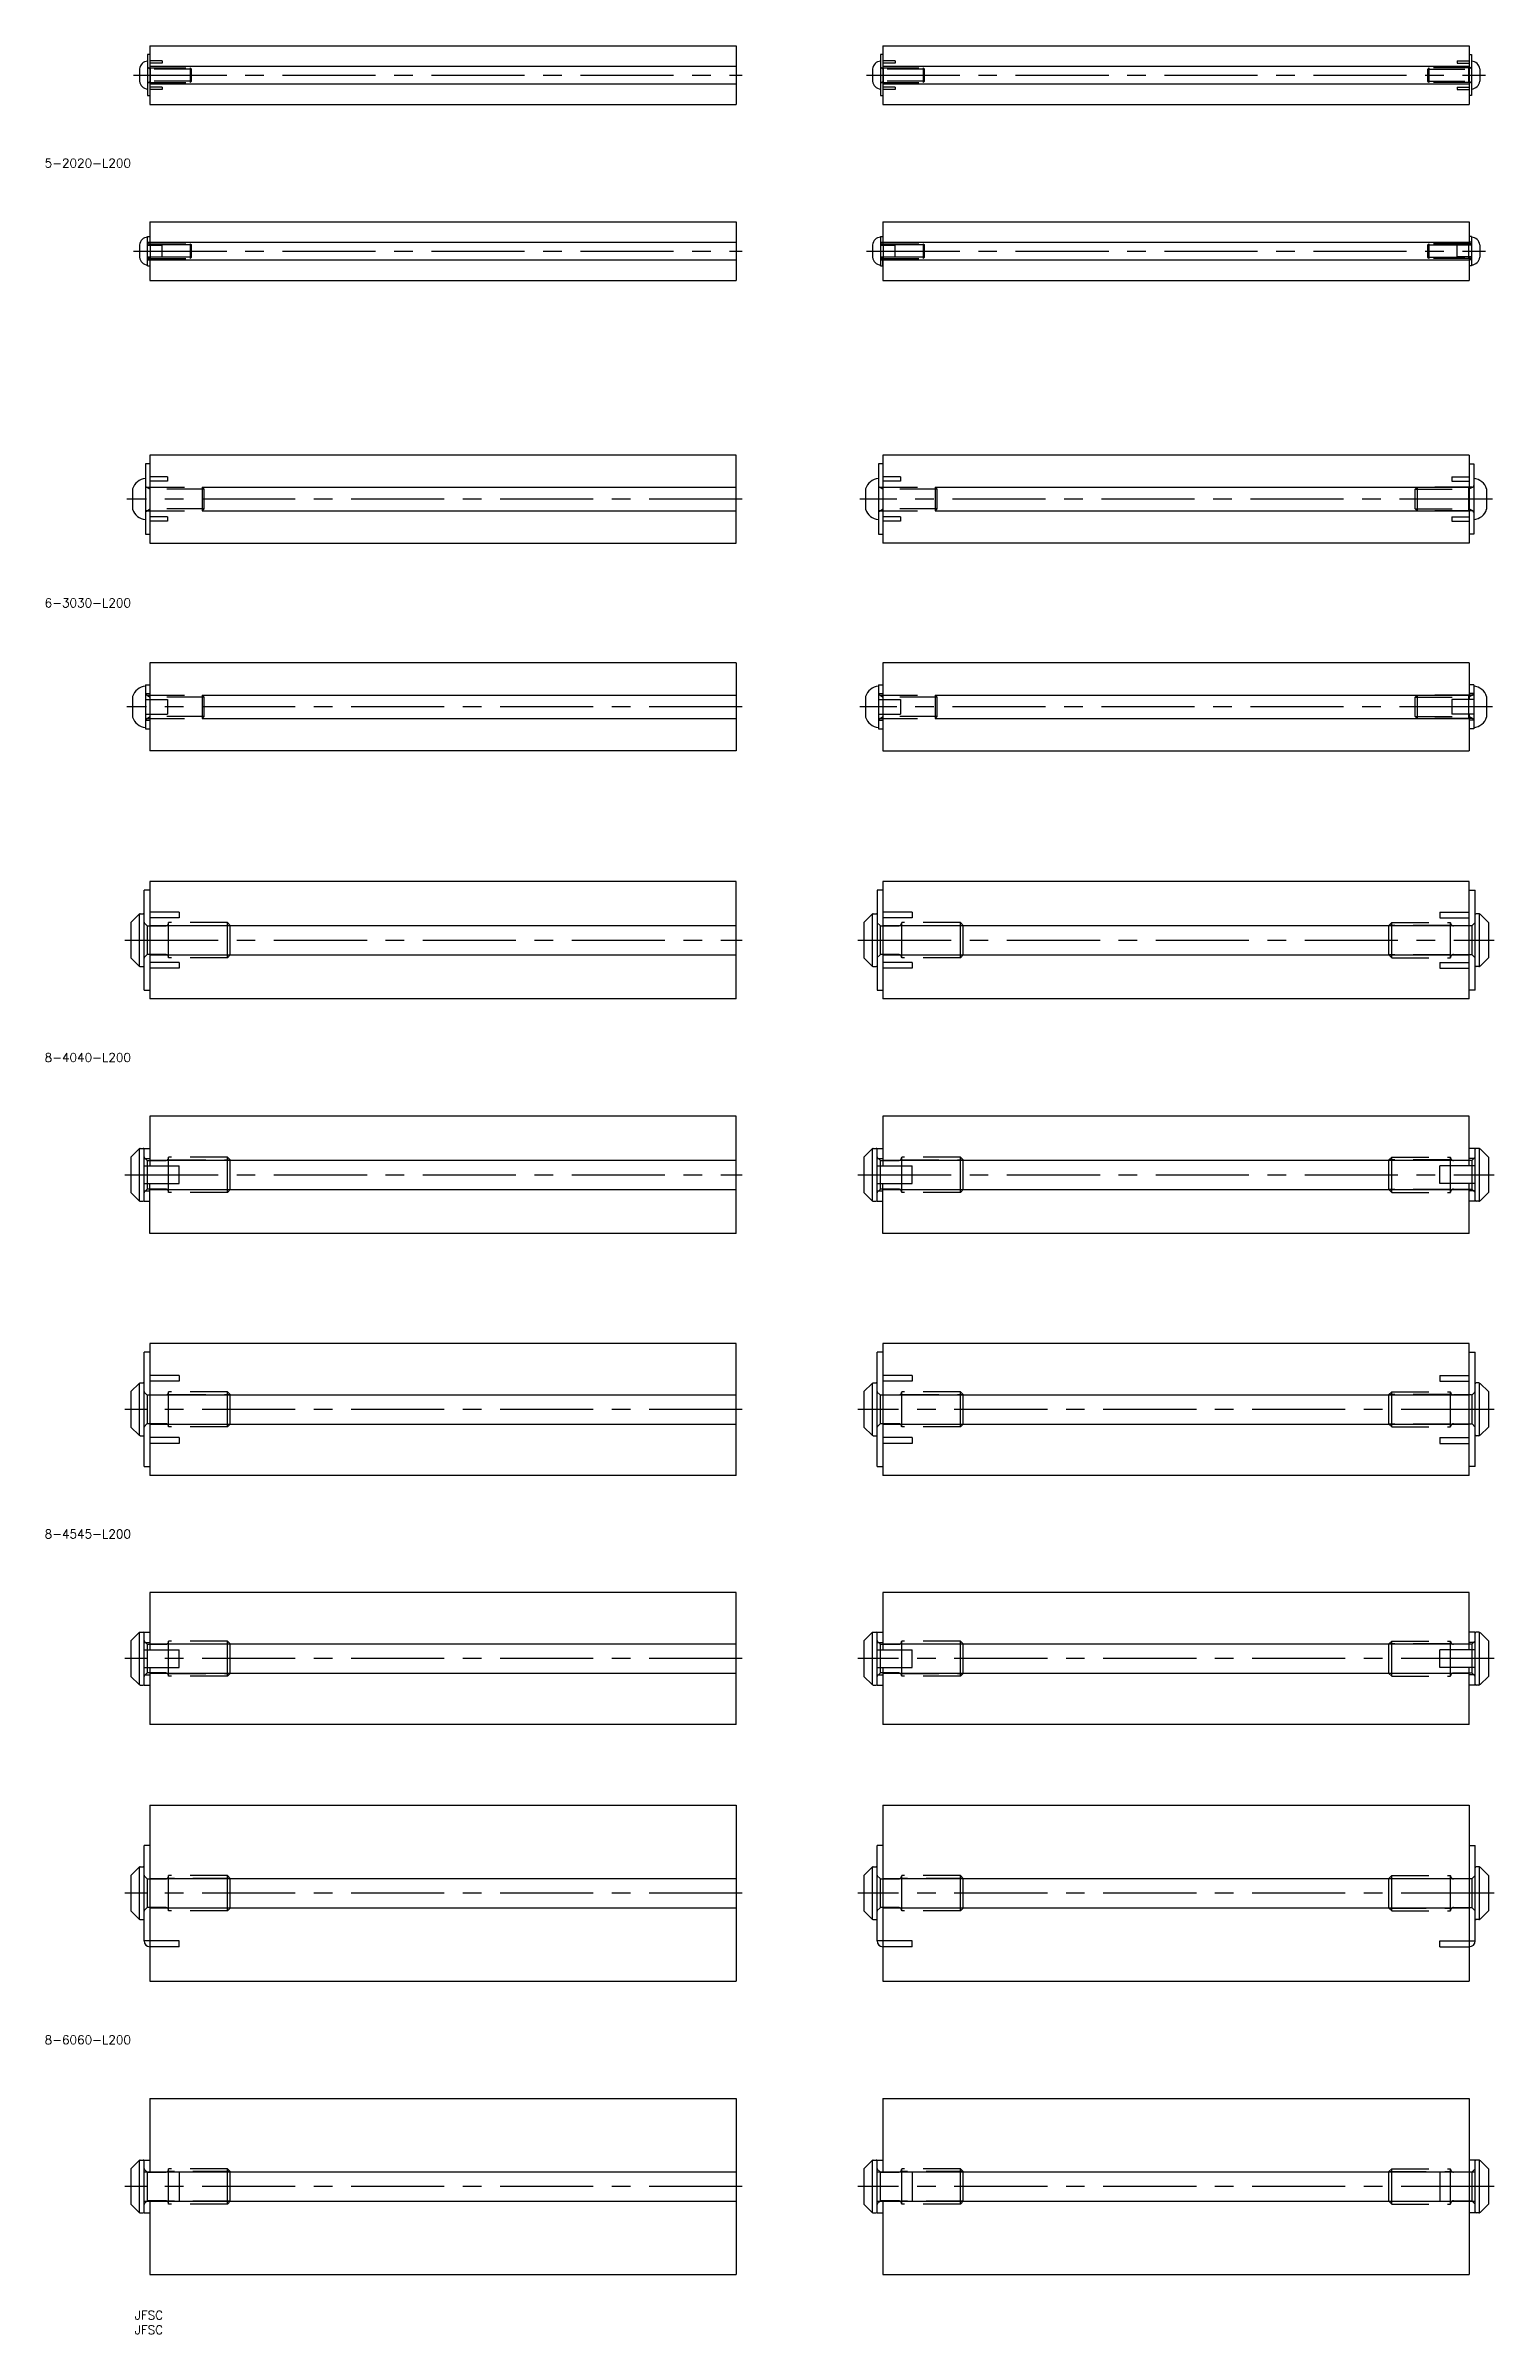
# Model space of a CAD drawing. Extents: x -36 to 458, y -20 to 760.
import ezdxf

# ---------------------------------------------------------------- set-up
doc = ezdxf.new("R2010")
doc.units = 0
doc.linetypes.add('CENTER', pattern=[50.8, 31.75, -6.35, 6.35, -6.35])
doc.linetypes.add('DASHED', pattern=[19.05, 12.7, -6.35])
doc.layers.get('0').update_dxf_attribs({"linetype": 'CONTINUOUS'})
doc.layers.add('CENTER', color=1, linetype='CONTINUOUS')
doc.styles.get("Standard").update_dxf_attribs({"font": 'txt.shx', "height": 3, "bigfont": 'bigfont.shx'})

# ---------------------------------------------------------------- blocks, each defined once
blk = doc.blocks.new('*U2')
at = {"color": 7, "linetype": 'CONTINUOUS'}
blk.add_text('8-6060-L200', height=3, dxfattribs=at).set_placement((-35.9, 78.5))
blk = doc.blocks.new('*U3')
at = {"color": 7, "linetype": 'CONTINUOUS'}
blk.add_text('JFSC', height=3, dxfattribs=at).set_placement((-5.14, -15.39))
blk = doc.blocks.new('*U4')
at = {"color": 7, "linetype": 'CONTINUOUS'}
blk.add_text('JFSC', height=3, dxfattribs=at).set_placement((-5.14, -20.39))
blk = doc.blocks.new('*U5')
at = {"color": 7, "linetype": 'CONTINUOUS'}
blk.add_text('8-4545-L200', height=3, dxfattribs=at).set_placement((-35.9, 251))
blk = doc.blocks.new('*U6')
at = {"color": 7, "linetype": 'CONTINUOUS'}
blk.add_text('8-4040-L200', height=3, dxfattribs=at).set_placement((-35.9, 413.5))
blk = doc.blocks.new('*U7')
at = {"color": 7, "linetype": 'CONTINUOUS'}
blk.add_text('6-3030-L200', height=3, dxfattribs=at).set_placement((-35.9, 568.5))
blk = doc.blocks.new('*U8')
at = {"color": 7, "linetype": 'CONTINUOUS'}
blk.add_text('5-2020-L200', height=3, dxfattribs=at).set_placement((-35.9, 718.5))

msp = doc.modelspace()

# ---------------------------------------------------------------- linework, layer by layer
at = {"color": 7, "linetype": 'CONTINUOUS'}
for p, q in [((-0.8, 757), (-0.8, 743)), ((0, 757), (-0.8, 757)), ((0, 760), (200, 760)), ((0, 760), (0, 740)), ((200, 760), (200, 740)), ((250, 757), (249.2, 757)), ((249.2, 757), (249.2, 743)), ((250, 760), (450, 760)), ((250, 760), (250, 740)), ((450, 760), (450, 740)), ((450, 757), (450.8, 757)), ((450.8, 757), (450.8, 743)), ((-3.55, 752.1), (-3.55, 747.9)), ((0, 753), (200, 753)), ((246.45, 752.1), (246.45, 747.9)), ((250, 753), (450, 753)), ((453.55, 752.1), (453.55, 747.9)), ((-0.8, 743), (0, 743)), ((0, 747), (200, 747)), ((249.2, 743), (250, 743)), ((250, 747), (450, 747)), ((450.8, 743), (450, 743)), ((0, 740), (200, 740)), ((250, 740), (450, 740)), ((-0.8, 685), (-0.8, 695)), ((-0.8, 695), (0, 695)), ((0, 700), (200, 700)), ((0, 700), (0, 692)), ((200, 700), (200, 680)), ((249.2, 695), (250, 695)), ((249.2, 695), (249.2, 685)), ((250, 700), (450, 700)), ((250, 700), (250, 692)), ((450, 700), (450, 692)), ((450.8, 695), (450, 695)), ((450.8, 695), (450.8, 685)), ((-3.55, 692.1), (-3.55, 687.9)), ((-0.8, 693), (0, 693)), ((-0.8, 692), (4.2, 692)), ((-0.8, 688), (4.2, 688)), ((-0.8, 687), (0, 687)), ((0, 693), (200, 693)), ((0, 688), (0, 680)), ((0, 687), (200, 687)), ((4.2, 688), (4.2, 692)), ((246.45, 692.1), (246.45, 687.9)), ((249.2, 693), (250, 693)), ((249.2, 692), (254.2, 692)), ((249.2, 688), (254.2, 688)), ((249.2, 687), (250, 687)), ((250, 693), (450, 693)), ((250, 688), (250, 680)), ((250, 685), (250, 688)), ((250, 687), (450, 687)), ((254.2, 688), (254.2, 692)), ((445.8, 688), (445.8, 692)), ((450.8, 692), (445.8, 692)), ((450.8, 688), (445.8, 688)), ((450.8, 693), (450, 693)), ((450, 688), (450, 680)), ((450.8, 687), (450, 687)), ((453.55, 692.1), (453.55, 687.9)), ((-0.8, 685), (0, 685)), ((0, 680), (200, 680)), ((249.2, 685), (250, 685)), ((250, 680), (450, 680)), ((450.8, 685), (450, 685)), ((-1.5, 617.43), (-1.5, 593.43)), ((0, 617.43), (-1.5, 617.43)), ((200, 620.43), (0, 620.43)), ((0, 620.43), (0, 590.43)), ((200, 590.43), (200, 620.43)), ((248.5, 617.43), (248.5, 593.43)), ((250, 617.43), (248.5, 617.43)), ((450, 620.43), (250, 620.43)), ((250, 620.43), (250, 590.43)), ((450, 620.43), (450, 590.43)), ((450, 617.43), (451.5, 617.43)), ((451.5, 617.43), (451.5, 593.43)), ((-5.9, 608.93), (-5.9, 601.93)), ((17.82, 609.43), (200, 609.43)), ((244.1, 608.93), (244.1, 601.93)), ((267.82, 609.43), (450, 609.43)), ((455.9, 608.93), (455.9, 601.93)), ((17.82, 601.43), (200, 601.43)), ((267.82, 601.43), (450, 601.43)), ((-1.5, 593.43), (0, 593.43)), ((248.5, 593.43), (250, 593.43)), ((451.5, 593.43), (450, 593.43)), ((0, 590.43), (200, 590.43)), ((450, 590.43), (250, 590.43)), ((200, 549.57), (0, 549.57)), ((0, 549.57), (0, 537.07)), ((200, 549.57), (200, 519.57)), ((450, 549.57), (250, 549.57)), ((250, 549.57), (250, 537.07)), ((450, 549.57), (450, 537.07)), ((-1.5, 542.07), (0, 542.07)), ((-1.5, 542.07), (-1.5, 527.07)), ((-1.5, 539.07), (0, 539.07)), ((17.82, 538.57), (200, 538.57)), ((248.5, 542.07), (250, 542.07)), ((248.5, 542.07), (248.5, 527.07)), ((248.5, 539.07), (250, 539.07)), ((267.82, 538.57), (450, 538.57)), ((451.5, 542.07), (450, 542.07)), ((451.5, 539.07), (450, 539.07)), ((451.5, 542.07), (451.5, 527.07)), ((-5.9, 538.07), (-5.9, 531.07)), ((-1.5, 537.07), (6, 537.07)), ((-1.5, 532.07), (6, 532.07)), ((0, 532.07), (0, 519.57)), ((6, 537.07), (6, 532.07)), ((244.1, 538.07), (244.1, 531.07)), ((248.5, 537.07), (256, 537.07)), ((248.5, 532.07), (256, 532.07)), ((250, 532.07), (250, 519.57)), ((256, 537.07), (256, 532.07)), ((451.5, 537.07), (444, 537.07)), ((444, 537.07), (444, 532.07)), ((451.5, 532.07), (444, 532.07)), ((450, 532.07), (450, 519.57)), ((455.9, 538.07), (455.9, 531.07)), ((-1.5, 530.07), (0, 530.07)), ((-1.5, 527.07), (0, 527.07)), ((17.82, 530.57), (200, 530.57)), ((248.5, 530.07), (250, 530.07)), ((248.5, 527.07), (250, 527.07)), ((267.82, 530.57), (450, 530.57)), ((451.5, 530.07), (450, 530.07)), ((451.5, 527.07), (450, 527.07)), ((200, 519.57), (0, 519.57)), ((250, 519.57), (450, 519.57)), ((0, 472), (-2, 472)), ((-2, 438), (-2, 472)), ((200, 475), (0, 475)), ((0, 475), (0, 435)), ((200, 435), (200, 475)), ((250, 472), (248, 472)), ((248, 472), (248, 438)), ((450, 475), (250, 475)), ((250, 475), (250, 435)), ((450, 435), (450, 475)), ((450, 472), (452, 472)), ((452, 438), (452, 472)), ((-6.5, 461.05), (-3.65, 463.85)), ((-6.5, 461.05), (-6.5, 448.95)), ((-3.5, 446.25), (-3.5, 463.81)), ((-3.29, 464), (-2.3, 464)), ((243.5, 461.05), (246.35, 463.85)), ((243.5, 461.05), (243.5, 448.95)), ((246.5, 446.25), (246.5, 463.81)), ((246.71, 464), (247.7, 464)), ((453.29, 464), (452.3, 464)), ((453.5, 446.25), (453.5, 463.81)), ((456.5, 461.05), (453.65, 463.85)), ((456.5, 461.05), (456.5, 448.95)), ((0, 460), (200, 460)), ((250, 460), (450, 460)), ((-6.5, 448.95), (-3.65, 446.15)), ((-3.29, 446), (-2.3, 446)), ((0, 450), (200, 450)), ((243.5, 448.95), (246.35, 446.15)), ((246.71, 446), (247.7, 446)), ((250, 450), (450, 450)), ((453.29, 446), (452.3, 446)), ((456.5, 448.95), (453.65, 446.15)), ((-2, 438), (0, 438)), ((248, 438), (250, 438)), ((452, 438), (450, 438)), ((200, 435), (0, 435)), ((450, 435), (250, 435)), ((200, 395), (0, 395)), ((0, 395), (0, 378)), ((200, 355), (200, 395)), ((450, 395), (250, 395)), ((250, 395), (250, 378)), ((450, 378), (450, 395)), ((-6.5, 381.05), (-3.65, 383.85)), ((-3.5, 366.25), (-3.5, 383.81)), ((-3.29, 384), (-2.3, 384)), ((-2, 366), (-2, 384)), ((-2, 384), (0, 384)), ((243.5, 381.05), (246.35, 383.85)), ((246.5, 366.25), (246.5, 383.81)), ((246.71, 384), (247.7, 384)), ((248, 366), (248, 384)), ((248, 384), (250, 384)), ((452, 384), (450, 384)), ((452, 366), (452, 384)), ((453.29, 384), (452.3, 384)), ((453.5, 366.25), (453.5, 383.81)), ((456.5, 381.05), (453.65, 383.85)), ((-6.5, 381.05), (-6.5, 368.95)), ((-2, 380.5), (0, 380.5)), ((-2, 378), (10, 378)), ((0, 380), (200, 380)), ((10, 372), (10, 378)), ((243.5, 381.05), (243.5, 368.95)), ((248, 380.5), (250, 380.5)), ((248, 378), (260, 378)), ((250, 380), (450, 380)), ((260, 372), (260, 378)), ((452, 378), (440, 378)), ((440, 372), (440, 378)), ((452, 380.5), (450, 380.5)), ((456.5, 381.05), (456.5, 368.95)), ((-6.5, 368.95), (-3.65, 366.15)), ((-2, 372), (10, 372)), ((-2, 369.5), (0, 369.5)), ((0, 355), (0, 372)), ((0, 370), (200, 370)), ((243.5, 368.95), (246.35, 366.15)), ((248, 372), (260, 372)), ((248, 369.5), (250, 369.5)), ((250, 355), (250, 372)), ((250, 370), (450, 370)), ((452, 372), (440, 372)), ((450, 355), (450, 372)), ((452, 369.5), (450, 369.5)), ((456.5, 368.95), (453.65, 366.15)), ((-3.29, 366), (-2.3, 366)), ((-2, 366), (0, 366)), ((246.71, 366), (247.7, 366)), ((248, 366), (250, 366)), ((452, 366), (450, 366)), ((453.29, 366), (452.3, 366)), ((200, 355), (0, 355)), ((450, 355), (250, 355)), ((-2, 275.5), (-2, 314.5)), ((0, 314.5), (-2, 314.5)), ((200, 317.5), (0, 317.5)), ((0, 317.5), (0, 272.5)), ((200, 272.5), (200, 317.5)), ((250, 314.5), (248, 314.5)), ((248, 275.5), (248, 314.5)), ((450, 317.5), (250, 317.5)), ((250, 317.5), (250, 272.5)), ((450, 272.5), (450, 317.5)), ((450, 314.5), (452, 314.5)), ((452, 275.5), (452, 314.5)), ((-6.5, 301.05), (-3.65, 303.86)), ((-6.5, 301.05), (-6.5, 288.95)), ((-3.5, 286.25), (-3.5, 303.81)), ((-3.29, 304), (-2.3, 304)), ((0, 300), (200, 300)), ((243.5, 301.05), (246.35, 303.86)), ((243.5, 301.05), (243.5, 288.95)), ((246.5, 286.25), (246.5, 303.81)), ((246.71, 304), (247.7, 304)), ((250, 300), (450, 300)), ((453.29, 304), (452.3, 304)), ((453.5, 286.25), (453.5, 303.81)), ((456.5, 301.05), (453.65, 303.86)), ((456.5, 301.05), (456.5, 288.95)), ((-6.5, 288.95), (-3.65, 286.15)), ((0, 290), (200, 290)), ((243.5, 288.95), (246.35, 286.15)), ((250, 290), (450, 290)), ((456.5, 288.95), (453.65, 286.15)), ((-3.29, 286), (-2.3, 286)), ((246.71, 286), (247.7, 286)), ((453.29, 286), (452.3, 286)), ((-2, 275.5), (0, 275.5)), ((248, 275.5), (250, 275.5)), ((452, 275.5), (450, 275.5)), ((200, 272.5), (0, 272.5)), ((450, 272.5), (250, 272.5)), ((200, 232.5), (0, 232.5)), ((0, 232.5), (0, 213)), ((200, 187.5), (200, 232.5)), ((450, 232.5), (250, 232.5)), ((250, 232.5), (250, 213)), ((450, 213), (450, 232.5)), ((-6.5, 216.05), (-3.65, 218.86)), ((-3.5, 201.25), (-3.5, 218.81)), ((-3.29, 219), (-2.3, 219)), ((-2, 219), (0, 219)), ((-2, 201), (-2, 219)), ((243.5, 216.05), (246.35, 218.86)), ((246.5, 201.25), (246.5, 218.81)), ((246.71, 219), (247.7, 219)), ((248, 219), (250, 219)), ((248, 201), (248, 219)), ((452, 219), (450, 219)), ((452, 201), (452, 219)), ((453.29, 219), (452.3, 219)), ((453.5, 201.25), (453.5, 218.81)), ((456.5, 216.05), (453.65, 218.86)), ((-6.5, 216.05), (-6.5, 203.95)), ((-2, 215.5), (0, 215.5)), ((-2, 213), (10, 213)), ((0, 215), (200, 215)), ((10, 207), (10, 213)), ((243.5, 216.05), (243.5, 203.95)), ((248, 215.5), (250, 215.5)), ((248, 213), (260, 213)), ((250, 215), (450, 215)), ((260, 207), (260, 213)), ((452, 213), (440, 213)), ((440, 207), (440, 213)), ((452, 215.5), (450, 215.5)), ((456.5, 216.05), (456.5, 203.95)), ((-6.5, 203.95), (-3.65, 201.15)), ((-2, 207), (10, 207)), ((-2, 204.5), (0, 204.5)), ((0, 207), (0, 187.5)), ((0, 205), (200, 205)), ((243.5, 203.95), (246.35, 201.15)), ((248, 207), (260, 207)), ((248, 204.5), (250, 204.5)), ((250, 207), (250, 187.5)), ((250, 205), (450, 205)), ((452, 207), (440, 207)), ((450, 187.5), (450, 207)), ((452, 204.5), (450, 204.5)), ((456.5, 203.95), (453.65, 201.15)), ((-3.29, 201), (-2.3, 201)), ((-2, 201), (0, 201)), ((246.71, 201), (247.7, 201)), ((248, 201), (250, 201)), ((452, 201), (450, 201)), ((453.29, 201), (452.3, 201)), ((200, 187.5), (0, 187.5)), ((450, 187.5), (250, 187.5)), ((0, 160), (200, 160)), ((0, 160), (0, 100)), ((200, 160), (200, 100)), ((250, 160), (450, 160)), ((250, 160), (250, 100)), ((450, 160), (450, 100)), ((-2, 113.75), (-2, 146.25)), ((0, 146.25), (-2, 146.25)), ((248, 113.75), (248, 146.25)), ((250, 146.25), (248, 146.25)), ((450, 146.25), (452, 146.25)), ((452, 113.75), (452, 146.25)), ((-6.5, 136.05), (-3.65, 138.86)), ((-6.5, 136.05), (-6.5, 123.95)), ((-3.5, 121.25), (-3.5, 138.81)), ((-3.29, 139), (-2.3, 139)), ((0, 135), (200, 135)), ((243.5, 136.05), (246.35, 138.86)), ((243.5, 136.05), (243.5, 123.95)), ((246.5, 121.25), (246.5, 138.81)), ((246.71, 139), (247.7, 139)), ((250, 135), (450, 135)), ((453.29, 139), (452.3, 139)), ((453.5, 121.25), (453.5, 138.81)), ((456.5, 136.05), (453.65, 138.86)), ((456.5, 136.05), (456.5, 123.95)), ((0, 125), (200, 125)), ((250, 125), (450, 125)), ((-6.5, 123.95), (-3.65, 121.15)), ((-3.29, 121), (-2.3, 121)), ((243.5, 123.95), (246.35, 121.15)), ((246.71, 121), (247.7, 121)), ((453.29, 121), (452.3, 121)), ((456.5, 123.95), (453.65, 121.15)), ((0, 113.75), (-2, 113.75)), ((250, 113.75), (248, 113.75)), ((450, 113.75), (452, 113.75)), ((0, 100), (200, 100)), ((250, 100), (450, 100)), ((0, 60), (200, 60)), ((0, 60), (0, 34.9)), ((200, 60), (200, 0)), ((250, 60), (450, 60)), ((250, 60), (250, 34.9)), ((450, 60), (450, 0)), ((-6.5, 36.05), (-3.65, 38.86)), ((-6.5, 36.05), (-6.5, 23.95)), ((-3.5, 21.25), (-3.5, 38.81)), ((-3.29, 39), (-2.3, 39)), ((-2, 39), (0, 39)), ((-2, 21), (-2, 39)), ((-2, 35), (200, 35)), ((10, 35), (10, 25)), ((243.5, 36.05), (246.35, 38.86)), ((243.5, 36.05), (243.5, 23.95)), ((246.5, 21.25), (246.5, 38.81)), ((246.71, 39), (247.7, 39)), ((248, 39), (250, 39)), ((248, 21), (248, 39)), ((248, 35), (452, 35)), ((260, 35), (260, 25)), ((440, 35), (440, 25)), ((452, 39), (450, 39)), ((452, 21), (452, 39)), ((453.29, 39), (452.3, 39)), ((453.5, 21.25), (453.5, 38.81)), ((456.5, 36.05), (453.65, 38.86)), ((456.5, 36.05), (456.5, 23.95)), ((-6.5, 23.95), (-3.65, 21.15)), ((-2, 25), (200, 25)), ((0, 25.1), (0, 0)), ((243.5, 23.95), (246.35, 21.15)), ((248, 25), (452, 25)), ((250, 25.1), (250, 0)), ((456.5, 23.95), (453.65, 21.15)), ((-3.29, 21), (-2.3, 21)), ((-2, 21), (0, 21)), ((246.71, 21), (247.7, 21)), ((248, 21), (250, 21)), ((452, 21), (450, 21)), ((453.29, 21), (452.3, 21)), ((0, 0), (200, 0)), ((250, 0), (450, 0))]:
    msp.add_line(p, q, dxfattribs=at)
at = {"color": 3, "linetype": 'DASHED'}
for p, q in [((-0.63, 752.55), (0.21, 752.07)), ((-0.45, 752.5), (13.77, 752.5)), ((4.2, 754.9), (0, 754.9)), ((4.2, 754.1), (0, 754.1)), ((0.21, 747.5), (0.21, 752.5)), ((14.2, 752.07), (0.21, 752.07)), ((4.2, 754.9), (4.2, 754.1)), ((13.77, 752.5), (13.77, 747.5)), ((13.77, 752.5), (14.2, 752.07)), ((14.2, 747.93), (14.2, 752.07)), ((249.37, 752.55), (250.21, 752.07)), ((249.55, 752.5), (263.77, 752.5)), ((254.2, 754.9), (250, 754.9)), ((254.2, 754.1), (250, 754.1)), ((250.21, 747.5), (250.21, 752.5)), ((264.2, 752.07), (250.21, 752.07)), ((254.2, 754.9), (254.2, 754.1)), ((263.77, 752.5), (263.77, 747.5)), ((263.77, 752.5), (264.2, 752.07)), ((264.2, 747.93), (264.2, 752.07)), ((436.23, 752.5), (435.8, 752.07)), ((435.8, 747.93), (435.8, 752.07)), ((435.8, 752.07), (449.79, 752.07)), ((450.45, 752.5), (436.23, 752.5)), ((436.23, 752.5), (436.23, 747.5)), ((445.8, 754.9), (450, 754.9)), ((445.8, 754.9), (445.8, 754.1)), ((445.8, 754.1), (450, 754.1)), ((450.62, 752.55), (449.79, 752.07)), ((449.79, 747.5), (449.79, 752.5)), ((-0.63, 747.45), (0.21, 747.93)), ((-0.45, 747.5), (13.77, 747.5)), ((4.2, 745.9), (0, 745.9)), ((4.2, 745.1), (0, 745.1)), ((14.2, 747.93), (0.21, 747.93)), ((4.2, 745.9), (4.2, 745.1)), ((13.77, 747.5), (14.2, 747.93)), ((249.37, 747.45), (250.21, 747.93)), ((249.55, 747.5), (263.77, 747.5)), ((254.2, 745.9), (250, 745.9)), ((254.2, 745.1), (250, 745.1)), ((264.2, 747.93), (250.21, 747.93)), ((254.2, 745.9), (254.2, 745.1)), ((263.77, 747.5), (264.2, 747.93)), ((436.23, 747.5), (435.8, 747.93)), ((435.8, 747.93), (449.79, 747.93)), ((450.45, 747.5), (436.23, 747.5)), ((445.8, 745.9), (450, 745.9)), ((445.8, 745.9), (445.8, 745.1)), ((445.8, 745.1), (450, 745.1)), ((450.62, 747.45), (449.79, 747.93)), ((-0.63, 687.45), (0.21, 687.93)), ((-0.63, 692.55), (0.21, 692.07)), ((-0.45, 692.5), (13.77, 692.5)), ((-0.45, 687.5), (13.77, 687.5)), ((0.21, 687.5), (0.21, 692.5)), ((14.2, 692.07), (0.21, 692.07)), ((14.2, 687.93), (0.21, 687.93)), ((13.77, 692.5), (13.77, 687.5)), ((13.77, 692.5), (14.2, 692.07)), ((13.77, 687.5), (14.2, 687.93)), ((14.2, 687.93), (14.2, 692.07)), ((249.37, 687.45), (250.21, 687.93)), ((249.37, 692.55), (250.21, 692.07)), ((249.55, 692.5), (263.77, 692.5)), ((249.55, 687.5), (263.77, 687.5)), ((250.21, 687.5), (250.21, 692.5)), ((264.2, 692.07), (250.21, 692.07)), ((264.2, 687.93), (250.21, 687.93)), ((263.77, 692.5), (263.77, 687.5)), ((263.77, 692.5), (264.2, 692.07)), ((263.77, 687.5), (264.2, 687.93)), ((264.2, 687.93), (264.2, 692.07)), ((436.23, 692.5), (435.8, 692.07)), ((435.8, 687.93), (435.8, 692.07)), ((435.8, 692.07), (449.79, 692.07)), ((436.23, 687.5), (435.8, 687.93)), ((435.8, 687.93), (449.79, 687.93)), ((450.45, 692.5), (436.23, 692.5)), ((436.23, 692.5), (436.23, 687.5)), ((450.45, 687.5), (436.23, 687.5)), ((450.62, 692.55), (449.79, 692.07)), ((449.79, 687.5), (449.79, 692.5)), ((450.62, 687.45), (449.79, 687.93)), ((-1.2, 609.51), (0.11, 608.75)), ((-0.9, 609.43), (17.82, 609.43)), ((6, 613.03), (0, 613.03)), ((6, 611.53), (0, 611.53)), ((0.11, 601.43), (0.11, 609.43)), ((18.5, 608.75), (0.11, 608.75)), ((6, 613.03), (6, 611.53)), ((17.82, 609.43), (18.5, 608.75)), ((17.82, 609.43), (17.82, 601.43)), ((18.5, 602.1), (18.5, 608.75)), ((248.8, 609.51), (250.11, 608.75)), ((249.1, 609.43), (267.82, 609.43)), ((256, 613.03), (250, 613.03)), ((256, 611.53), (250, 611.53)), ((250.11, 601.43), (250.11, 609.43)), ((268.5, 608.75), (250.11, 608.75)), ((256, 613.03), (256, 611.53)), ((267.82, 609.43), (268.5, 608.75)), ((267.82, 609.43), (267.82, 601.43)), ((268.5, 602.1), (268.5, 608.75)), ((432.18, 609.43), (431.5, 608.75)), ((431.5, 602.1), (431.5, 608.75)), ((431.5, 608.75), (449.89, 608.75)), ((450.9, 609.43), (432.18, 609.43)), ((432.18, 609.43), (432.18, 601.43)), ((444, 613.03), (450, 613.03)), ((444, 613.03), (444, 611.53)), ((444, 611.53), (450, 611.53)), ((451.2, 609.51), (449.89, 608.75)), ((449.89, 601.43), (449.89, 609.43)), ((-1.2, 601.35), (0.11, 602.1)), ((-0.9, 601.43), (17.82, 601.43)), ((18.5, 602.1), (0.11, 602.1)), ((17.82, 601.43), (18.5, 602.1)), ((248.8, 601.35), (250.11, 602.1)), ((249.1, 601.43), (267.82, 601.43)), ((268.5, 602.1), (250.11, 602.1)), ((267.82, 601.43), (268.5, 602.1)), ((432.18, 601.43), (431.5, 602.1)), ((431.5, 602.1), (449.89, 602.1)), ((450.9, 601.43), (432.18, 601.43)), ((451.2, 601.35), (449.89, 602.1)), ((6, 599.33), (0, 599.33)), ((6, 597.83), (0, 597.83)), ((6, 599.33), (6, 597.83)), ((256, 599.33), (250, 599.33)), ((256, 597.83), (250, 597.83)), ((256, 599.33), (256, 597.83)), ((444, 599.33), (444, 597.83)), ((444, 599.33), (450, 599.33)), ((444, 597.83), (450, 597.83)), ((-1.2, 538.65), (0.11, 537.9)), ((-0.9, 538.57), (17.82, 538.57)), ((0.11, 530.57), (0.11, 538.57)), ((17.82, 538.57), (18.5, 537.9)), ((17.82, 538.57), (17.82, 530.57)), ((248.8, 538.65), (250.11, 537.9)), ((249.1, 538.57), (267.82, 538.57)), ((250.11, 530.57), (250.11, 538.57)), ((267.82, 538.57), (267.82, 530.57)), ((267.82, 538.57), (268.5, 537.9)), ((432.18, 538.57), (431.5, 537.9)), ((450.9, 538.57), (432.18, 538.57)), ((432.18, 538.57), (432.18, 530.57)), ((451.2, 538.65), (449.89, 537.9)), ((449.89, 530.57), (449.89, 538.57)), ((-1.2, 530.49), (0.11, 531.25)), ((18.5, 537.9), (0.11, 537.9)), ((18.5, 531.25), (0.11, 531.25)), ((17.82, 530.57), (18.5, 531.25)), ((18.5, 531.25), (18.5, 537.9)), ((248.8, 530.49), (250.11, 531.25)), ((268.5, 537.9), (250.11, 537.9)), ((268.5, 531.25), (250.11, 531.25)), ((267.82, 530.57), (268.5, 531.25)), ((268.5, 531.25), (268.5, 537.9)), ((431.5, 531.25), (431.5, 537.9)), ((431.5, 537.9), (449.89, 537.9)), ((432.18, 530.57), (431.5, 531.25)), ((431.5, 531.25), (449.89, 531.25)), ((451.2, 530.49), (449.89, 531.25)), ((-0.9, 530.57), (17.82, 530.57)), ((249.1, 530.57), (267.82, 530.57)), ((450.9, 530.57), (432.18, 530.57)), ((-1.91, 460.91), (-0.99, 459.99)), ((10, 464.6), (0, 464.6)), ((10, 462.6), (0, 462.6)), ((26.45, 461), (6.4, 461)), ((6.4, 449), (6.4, 461)), ((10, 464.6), (10, 462.6)), ((26.45, 449), (26.45, 461)), ((27.4, 460.05), (26.45, 461)), ((248.09, 460.91), (249.01, 459.99)), ((260, 464.6), (250, 464.6)), ((260, 462.6), (250, 462.6)), ((276.45, 461), (256.4, 461)), ((256.4, 449), (256.4, 461)), ((260, 464.6), (260, 462.6)), ((276.45, 449), (276.45, 461)), ((277.4, 460.05), (276.45, 461)), ((422.6, 460.05), (423.55, 461)), ((423.55, 461), (443.6, 461)), ((423.55, 449), (423.55, 461)), ((440, 464.6), (450, 464.6)), ((440, 464.6), (440, 462.6)), ((440, 462.6), (450, 462.6)), ((443.6, 449), (443.6, 461)), ((451.91, 460.91), (450.99, 459.99)), ((-0.9, 459.9), (-0.9, 450.1)), ((-0.78, 459.9), (5.4, 459.9)), ((6.4, 460.05), (27.4, 460.05)), ((27.4, 449.95), (27.4, 460.05)), ((249.1, 459.9), (249.1, 450.1)), ((249.22, 459.9), (255.4, 459.9)), ((256.4, 460.05), (277.4, 460.05)), ((277.4, 449.95), (277.4, 460.05)), ((443.6, 460.05), (422.6, 460.05)), ((422.6, 449.95), (422.6, 460.05)), ((450.78, 459.9), (444.6, 459.9)), ((450.9, 459.9), (450.9, 450.1)), ((-1.91, 449.09), (-0.99, 450.01)), ((5.4, 450.1), (-0.78, 450.1)), ((10, 447.4), (0, 447.4)), ((10, 445.4), (0, 445.4)), ((6.4, 449.95), (27.4, 449.95)), ((26.45, 449), (6.4, 449)), ((10, 447.4), (10, 445.4)), ((26.45, 449), (27.4, 449.95)), ((248.09, 449.09), (249.01, 450.01)), ((255.4, 450.1), (249.22, 450.1)), ((260, 447.4), (250, 447.4)), ((260, 445.4), (250, 445.4)), ((256.4, 449.95), (277.4, 449.95)), ((276.45, 449), (256.4, 449)), ((260, 447.4), (260, 445.4)), ((276.45, 449), (277.4, 449.95)), ((443.6, 449.95), (422.6, 449.95)), ((423.55, 449), (422.6, 449.95)), ((423.55, 449), (443.6, 449)), ((440, 447.4), (450, 447.4)), ((440, 447.4), (440, 445.4)), ((440, 445.4), (450, 445.4)), ((444.6, 450.1), (450.78, 450.1)), ((451.91, 449.09), (450.99, 450.01)), ((-1.91, 380.91), (-0.99, 379.99)), ((-0.9, 379.9), (-0.9, 370.1)), ((-0.78, 379.9), (5.4, 379.9)), ((6.4, 369), (6.4, 381)), ((26.45, 381), (6.4, 381)), ((6.4, 380.05), (27.4, 380.05)), ((26.45, 369), (26.45, 381)), ((27.4, 380.05), (26.45, 381)), ((27.4, 369.95), (27.4, 380.05)), ((248.09, 380.91), (249.01, 379.99)), ((249.1, 379.9), (249.1, 370.1)), ((249.22, 379.9), (255.4, 379.9)), ((256.4, 369), (256.4, 381)), ((276.45, 381), (256.4, 381)), ((256.4, 380.05), (277.4, 380.05)), ((276.45, 369), (276.45, 381)), ((277.4, 380.05), (276.45, 381)), ((277.4, 369.95), (277.4, 380.05)), ((422.6, 380.05), (423.55, 381)), ((443.6, 380.05), (422.6, 380.05)), ((422.6, 369.95), (422.6, 380.05)), ((423.55, 369), (423.55, 381)), ((423.55, 381), (443.6, 381)), ((443.6, 369), (443.6, 381)), ((450.78, 379.9), (444.6, 379.9)), ((450.9, 379.9), (450.9, 370.1)), ((451.91, 380.91), (450.99, 379.99)), ((-1.91, 369.09), (-0.99, 370.01)), ((5.4, 370.1), (-0.78, 370.1)), ((6.4, 369.95), (27.4, 369.95)), ((26.45, 369), (6.4, 369)), ((26.45, 369), (27.4, 369.95)), ((248.09, 369.09), (249.01, 370.01)), ((255.4, 370.1), (249.22, 370.1)), ((256.4, 369.95), (277.4, 369.95)), ((276.45, 369), (256.4, 369)), ((276.45, 369), (277.4, 369.95)), ((423.55, 369), (422.6, 369.95)), ((443.6, 369.95), (422.6, 369.95)), ((423.55, 369), (443.6, 369)), ((444.6, 370.1), (450.78, 370.1)), ((451.91, 369.09), (450.99, 370.01)), ((10, 306.6), (0, 306.6)), ((10, 304.6), (0, 304.6)), ((10, 306.6), (10, 304.6)), ((260, 306.6), (250, 306.6)), ((260, 304.6), (250, 304.6)), ((260, 306.6), (260, 304.6)), ((440, 306.6), (450, 306.6)), ((440, 306.6), (440, 304.6)), ((440, 304.6), (450, 304.6)), ((-1.91, 300.91), (-0.99, 299.99)), ((-0.9, 299.9), (-0.9, 290.1)), ((-0.78, 299.9), (5.4, 299.9)), ((26.45, 301), (6.4, 301)), ((6.4, 289), (6.4, 301)), ((6.4, 300.05), (27.4, 300.05)), ((26.45, 289), (26.45, 301)), ((27.4, 300.05), (26.45, 301)), ((27.4, 289.95), (27.4, 300.05)), ((248.09, 300.91), (249.01, 299.99)), ((249.1, 299.9), (249.1, 290.1)), ((249.22, 299.9), (255.4, 299.9)), ((276.45, 301), (256.4, 301)), ((256.4, 289), (256.4, 301)), ((256.4, 300.05), (277.4, 300.05)), ((276.45, 289), (276.45, 301)), ((277.4, 300.05), (276.45, 301)), ((277.4, 289.95), (277.4, 300.05)), ((422.6, 300.05), (423.55, 301)), ((443.6, 300.05), (422.6, 300.05)), ((422.6, 289.95), (422.6, 300.05)), ((423.55, 301), (443.6, 301)), ((423.55, 289), (423.55, 301)), ((443.6, 289), (443.6, 301)), ((450.78, 299.9), (444.6, 299.9)), ((450.9, 299.9), (450.9, 290.1)), ((451.91, 300.91), (450.99, 299.99)), ((-1.91, 289.09), (-0.99, 290.01)), ((5.4, 290.1), (-0.78, 290.1)), ((6.4, 289.95), (27.4, 289.95)), ((26.45, 289), (6.4, 289)), ((26.45, 289), (27.4, 289.95)), ((248.09, 289.09), (249.01, 290.01)), ((255.4, 290.1), (249.22, 290.1)), ((256.4, 289.95), (277.4, 289.95)), ((276.45, 289), (256.4, 289)), ((276.45, 289), (277.4, 289.95)), ((443.6, 289.95), (422.6, 289.95)), ((423.55, 289), (422.6, 289.95)), ((423.55, 289), (443.6, 289)), ((444.6, 290.1), (450.78, 290.1)), ((451.91, 289.09), (450.99, 290.01)), ((10, 285.4), (0, 285.4)), ((10, 283.4), (0, 283.4)), ((10, 285.4), (10, 283.4)), ((260, 285.4), (250, 285.4)), ((260, 283.4), (250, 283.4)), ((260, 285.4), (260, 283.4)), ((440, 285.4), (450, 285.4)), ((440, 285.4), (440, 283.4)), ((440, 283.4), (450, 283.4)), ((-1.91, 215.91), (-0.99, 214.99)), ((-0.9, 214.9), (-0.9, 205.1)), ((-0.78, 214.9), (5.4, 214.9)), ((26.45, 216), (6.4, 216)), ((6.4, 204), (6.4, 216)), ((6.4, 215.05), (27.4, 215.05)), ((26.45, 204), (26.45, 216)), ((27.4, 215.05), (26.45, 216)), ((27.4, 204.95), (27.4, 215.05)), ((248.09, 215.91), (249.01, 214.99)), ((249.1, 214.9), (249.1, 205.1)), ((249.22, 214.9), (255.4, 214.9)), ((276.45, 216), (256.4, 216)), ((256.4, 204), (256.4, 216)), ((256.4, 215.05), (277.4, 215.05)), ((276.45, 204), (276.45, 216)), ((277.4, 215.05), (276.45, 216)), ((277.4, 204.95), (277.4, 215.05)), ((422.6, 215.05), (423.55, 216)), ((443.6, 215.05), (422.6, 215.05)), ((422.6, 204.95), (422.6, 215.05)), ((423.55, 216), (443.6, 216)), ((423.55, 204), (423.55, 216)), ((443.6, 204), (443.6, 216)), ((450.78, 214.9), (444.6, 214.9)), ((450.9, 214.9), (450.9, 205.1)), ((451.91, 215.91), (450.99, 214.99)), ((-1.91, 204.09), (-0.99, 205.01)), ((5.4, 205.1), (-0.78, 205.1)), ((6.4, 204.95), (27.4, 204.95)), ((26.45, 204), (6.4, 204)), ((26.45, 204), (27.4, 204.95)), ((248.09, 204.09), (249.01, 205.01)), ((255.4, 205.1), (249.22, 205.1)), ((256.4, 204.95), (277.4, 204.95)), ((276.45, 204), (256.4, 204)), ((276.45, 204), (277.4, 204.95)), ((443.6, 204.95), (422.6, 204.95)), ((423.55, 204), (422.6, 204.95)), ((423.55, 204), (443.6, 204)), ((444.6, 205.1), (450.78, 205.1)), ((451.91, 204.09), (450.99, 205.01)), ((-1.91, 135.91), (-0.99, 134.99)), ((-0.9, 134.9), (-0.9, 125.1)), ((-0.78, 134.9), (5.4, 134.9)), ((6.4, 124), (6.4, 136)), ((26.45, 136), (6.4, 136)), ((27.4, 135.05), (6.4, 135.05)), ((26.45, 124), (26.45, 136)), ((27.4, 135.05), (26.45, 136)), ((27.4, 124.95), (27.4, 135.05)), ((248.09, 135.91), (249.01, 134.99)), ((249.1, 134.9), (249.1, 125.1)), ((249.22, 134.9), (255.4, 134.9)), ((256.4, 124), (256.4, 136)), ((276.45, 136), (256.4, 136)), ((277.4, 135.05), (256.4, 135.05)), ((276.45, 124), (276.45, 136)), ((277.4, 135.05), (276.45, 136)), ((277.4, 124.95), (277.4, 135.05)), ((422.6, 135.05), (423.55, 136)), ((422.6, 124.95), (422.6, 135.05)), ((422.6, 135.05), (443.6, 135.05)), ((423.55, 124), (423.55, 136)), ((423.55, 136), (443.6, 136)), ((443.6, 124), (443.6, 136)), ((450.78, 134.9), (444.6, 134.9)), ((450.9, 134.9), (450.9, 125.1)), ((451.91, 135.91), (450.99, 134.99)), ((-1.91, 124.09), (-0.99, 125.01)), ((5.4, 125.1), (-0.78, 125.1)), ((27.4, 124.95), (6.4, 124.95)), ((26.45, 124), (27.4, 124.95)), ((248.09, 124.09), (249.01, 125.01)), ((255.4, 125.1), (249.22, 125.1)), ((277.4, 124.95), (256.4, 124.95)), ((276.45, 124), (277.4, 124.95)), ((422.6, 124.95), (443.6, 124.95)), ((423.55, 124), (422.6, 124.95)), ((444.6, 125.1), (450.78, 125.1)), ((451.91, 124.09), (450.99, 125.01)), ((26.45, 124), (6.4, 124)), ((276.45, 124), (256.4, 124)), ((423.55, 124), (443.6, 124)), ((10, 113.75), (0, 113.75)), ((10, 111.75), (0, 111.75)), ((10, 111.75), (10, 113.75)), ((260, 113.75), (250, 113.75)), ((260, 111.75), (250, 111.75)), ((260, 111.75), (260, 113.75)), ((440, 113.75), (450, 113.75)), ((440, 111.75), (440, 113.75)), ((440, 111.75), (450, 111.75)), ((-1.91, 35.91), (-0.99, 34.99)), ((-0.9, 34.9), (-0.9, 25.1)), ((-0.78, 34.9), (5.4, 34.9)), ((6.4, 24), (6.4, 36)), ((26.45, 36), (6.4, 36)), ((27.4, 35.05), (6.4, 35.05)), ((26.45, 24), (26.45, 36)), ((27.4, 35.05), (26.45, 36)), ((27.4, 24.95), (27.4, 35.05)), ((248.09, 35.91), (249.01, 34.99)), ((249.1, 34.9), (249.1, 25.1)), ((249.22, 34.9), (255.4, 34.9)), ((256.4, 24), (256.4, 36)), ((276.45, 36), (256.4, 36)), ((277.4, 35.05), (256.4, 35.05)), ((276.45, 24), (276.45, 36)), ((277.4, 35.05), (276.45, 36)), ((277.4, 24.95), (277.4, 35.05)), ((422.6, 35.05), (423.55, 36)), ((422.6, 24.95), (422.6, 35.05)), ((422.6, 35.05), (443.6, 35.05)), ((423.55, 24), (423.55, 36)), ((423.55, 36), (443.6, 36)), ((443.6, 24), (443.6, 36)), ((450.78, 34.9), (444.6, 34.9)), ((450.9, 34.9), (450.9, 25.1)), ((451.91, 35.91), (450.99, 34.99)), ((-1.91, 24.09), (-0.99, 25.01)), ((5.4, 25.1), (-0.78, 25.1)), ((27.4, 24.95), (6.4, 24.95)), ((26.45, 24), (6.4, 24)), ((26.45, 24), (27.4, 24.95)), ((248.09, 24.09), (249.01, 25.01)), ((255.4, 25.1), (249.22, 25.1)), ((277.4, 24.95), (256.4, 24.95)), ((276.45, 24), (256.4, 24)), ((276.45, 24), (277.4, 24.95)), ((422.6, 24.95), (443.6, 24.95)), ((423.55, 24), (422.6, 24.95)), ((423.55, 24), (443.6, 24)), ((444.6, 25.1), (450.78, 25.1)), ((451.91, 24.09), (450.99, 25.01))]:
    msp.add_line(p, q, dxfattribs=at)
at = {"color": 7, "linetype": 'CONTINUOUS'}
for centre, radius, start, end in [((-0.57, 751.76), 3, 94.40738, 173.4708), ((249.43, 751.76), 3, 94.40738, 173.4708), ((450.57, 751.76), 3, 6.5292, 85.59262), ((-0.57, 748.24), 3, 186.5292, 265.59262), ((249.43, 748.24), 3, 186.5292, 265.59262), ((450.57, 748.24), 3, 274.40738, 353.4708), ((-0.57, 691.76), 3, 94.40738, 173.4708), ((249.43, 691.76), 3, 94.40738, 173.4708), ((450.57, 691.76), 3, 6.5292, 85.59262), ((-0.57, 688.24), 3, 186.5292, 265.59262), ((249.43, 688.24), 3, 186.5292, 265.59262), ((450.57, 688.24), 3, 274.40738, 353.4708), ((-1.13, 607.44), 5, 94.29065, 162.71065), ((248.87, 607.44), 5, 94.29065, 162.71065), ((451.13, 607.44), 5, 17.28935, 85.70935), ((-1.13, 603.41), 5, 197.28935, 265.70935), ((248.87, 603.41), 5, 197.28935, 265.70935), ((451.13, 603.41), 5, 274.29065, 342.71065), ((-1.13, 536.59), 5, 94.29065, 162.71065), ((248.87, 536.59), 5, 94.29065, 162.71065), ((451.13, 536.59), 5, 17.28935, 85.70935), ((-1.13, 532.56), 5, 197.28935, 265.70935), ((248.87, 532.56), 5, 197.28935, 265.70935), ((451.13, 532.56), 5, 274.29065, 342.71065), ((-3.29, 463.5), 0.5, 90, 135), ((-2.3, 463.7), 0.3, 0, 90), ((246.71, 463.5), 0.5, 90, 135), ((247.7, 463.7), 0.3, 0, 90), ((452.3, 463.7), 0.3, 90, 180), ((453.29, 463.5), 0.5, 45, 90), ((-3.29, 446.5), 0.5, 225, 270), ((-2.3, 446.3), 0.3, 270, 0), ((246.71, 446.5), 0.5, 225, 270), ((247.7, 446.3), 0.3, 270, 0), ((452.3, 446.3), 0.3, 180, 270), ((453.29, 446.5), 0.5, 270, 315), ((-3.29, 383.5), 0.5, 90, 135), ((-2.3, 383.7), 0.3, 0, 90), ((246.71, 383.5), 0.5, 90, 135), ((247.7, 383.7), 0.3, 0, 90), ((452.3, 383.7), 0.3, 90, 180), ((453.29, 383.5), 0.5, 45, 90), ((-3.29, 366.5), 0.5, 225, 270), ((-2.3, 366.3), 0.3, 270, 0), ((246.71, 366.5), 0.5, 225, 270), ((247.7, 366.3), 0.3, 270, 0), ((452.3, 366.3), 0.3, 180, 270), ((453.29, 366.5), 0.5, 270, 315), ((-3.29, 303.5), 0.5, 90, 135), ((-2.3, 303.7), 0.3, 0, 90), ((246.71, 303.5), 0.5, 90, 135), ((247.7, 303.7), 0.3, 0, 90), ((452.3, 303.7), 0.3, 90, 180), ((453.29, 303.5), 0.5, 45, 90), ((-3.29, 286.5), 0.5, 225, 270), ((-2.3, 286.3), 0.3, 270, 0), ((246.71, 286.5), 0.5, 225, 270), ((247.7, 286.3), 0.3, 270, 0), ((452.3, 286.3), 0.3, 180, 270), ((453.29, 286.5), 0.5, 270, 315), ((-3.29, 218.5), 0.5, 90, 135), ((-2.3, 218.7), 0.3, 0, 90), ((246.71, 218.5), 0.5, 90, 135), ((247.7, 218.7), 0.3, 0, 90), ((452.3, 218.7), 0.3, 90, 180), ((453.29, 218.5), 0.5, 45, 90), ((-3.29, 201.5), 0.5, 225, 270), ((-2.3, 201.3), 0.3, 270, 0), ((246.71, 201.5), 0.5, 225, 270), ((247.7, 201.3), 0.3, 270, 0), ((452.3, 201.3), 0.3, 180, 270), ((453.29, 201.5), 0.5, 270, 315), ((-3.29, 138.5), 0.5, 90, 135), ((-2.3, 138.7), 0.3, 0, 90), ((246.71, 138.5), 0.5, 90, 135), ((247.7, 138.7), 0.3, 0, 90), ((452.3, 138.7), 0.3, 90, 180), ((453.29, 138.5), 0.5, 45, 90), ((-3.29, 121.5), 0.5, 225, 270), ((-2.3, 121.3), 0.3, 270, 0), ((246.71, 121.5), 0.5, 225, 270), ((247.7, 121.3), 0.3, 270, 0), ((452.3, 121.3), 0.3, 180, 270), ((453.29, 121.5), 0.5, 270, 315), ((0, 113.75), 2, 180, 270), ((250, 113.75), 2, 180, 270), ((450, 113.75), 2, 270, 360), ((-3.29, 38.5), 0.5, 90, 135), ((-2.3, 38.7), 0.3, 0, 90), ((246.71, 38.5), 0.5, 90, 135), ((247.7, 38.7), 0.3, 0, 90), ((452.3, 38.7), 0.3, 90, 180), ((453.29, 38.5), 0.5, 45, 90), ((-3.29, 21.5), 0.5, 225, 270), ((-2.3, 21.3), 0.3, 270, 0), ((246.71, 21.5), 0.5, 225, 270), ((247.7, 21.3), 0.3, 270, 0), ((452.3, 21.3), 0.3, 180, 270), ((453.29, 21.5), 0.5, 270, 315)]:
    msp.add_arc(centre, radius, start, end, dxfattribs=at)
at = {"color": 3, "linetype": 'DASHED'}
for centre, radius, start, end in [((-0.45, 752.85), 0.35, 180, 270), ((249.55, 752.85), 0.35, 180, 270), ((450.45, 752.85), 0.35, 270, 0), ((-0.45, 747.15), 0.35, 90, 180), ((249.55, 747.15), 0.35, 90, 180), ((450.45, 747.15), 0.35, 0, 90), ((-0.45, 692.85), 0.35, 180, 270), ((-0.45, 687.15), 0.35, 90, 180), ((249.55, 692.85), 0.35, 180, 270), ((249.55, 687.15), 0.35, 90, 180), ((450.45, 692.85), 0.35, 270, 0), ((450.45, 687.15), 0.35, 0, 90), ((-0.9, 610.03), 0.6, 180, 270), ((249.1, 610.03), 0.6, 180, 270), ((450.9, 610.03), 0.6, 270, 0), ((-0.9, 600.83), 0.6, 90, 180), ((249.1, 600.83), 0.6, 90, 180), ((450.9, 600.83), 0.6, 0, 90), ((-0.9, 539.17), 0.6, 180, 270), ((249.1, 539.17), 0.6, 180, 270), ((450.9, 539.17), 0.6, 270, 0), ((-0.9, 529.97), 0.6, 90, 180), ((249.1, 529.97), 0.6, 90, 180), ((450.9, 529.97), 0.6, 0, 90), ((-1.7, 461.12), 0.3, 180, 225), ((5.4, 460.9), 1, 270, 0), ((248.3, 461.12), 0.3, 180, 225), ((255.4, 460.9), 1, 270, 0), ((444.6, 460.9), 1, 180, 270), ((451.7, 461.12), 0.3, 315, 0), ((-0.78, 460.2), 0.3, 225, 270), ((249.22, 460.2), 0.3, 225, 270), ((450.78, 460.2), 0.3, 270, 315), ((-1.7, 448.88), 0.3, 135, 180), ((-0.78, 449.8), 0.3, 90, 135), ((5.4, 449.1), 1, 0, 90), ((248.3, 448.88), 0.3, 135, 180), ((249.22, 449.8), 0.3, 90, 135), ((255.4, 449.1), 1, 0, 90), ((444.6, 449.1), 1, 90, 180), ((450.78, 449.8), 0.3, 45, 90), ((451.7, 448.88), 0.3, 0, 45), ((-1.7, 381.12), 0.3, 180, 225), ((-0.78, 380.2), 0.3, 225, 270), ((5.4, 380.9), 1, 270, 0), ((248.3, 381.12), 0.3, 180, 225), ((249.22, 380.2), 0.3, 225, 270), ((255.4, 380.9), 1, 270, 0), ((444.6, 380.9), 1, 180, 270), ((450.78, 380.2), 0.3, 270, 315), ((451.7, 381.12), 0.3, 315, 0), ((-1.7, 368.88), 0.3, 135, 180), ((-0.78, 369.8), 0.3, 90, 135), ((5.4, 369.1), 1, 0, 90), ((248.3, 368.88), 0.3, 135, 180), ((249.22, 369.8), 0.3, 90, 135), ((255.4, 369.1), 1, 0, 90), ((444.6, 369.1), 1, 90, 180), ((450.78, 369.8), 0.3, 45, 90), ((451.7, 368.88), 0.3, 0, 45), ((-1.7, 301.13), 0.3, 180, 225), ((-0.78, 300.2), 0.3, 225, 270), ((5.4, 300.9), 1, 270, 0), ((248.3, 301.13), 0.3, 180, 225), ((249.22, 300.2), 0.3, 225, 270), ((255.4, 300.9), 1, 270, 0), ((444.6, 300.9), 1, 180, 270), ((450.78, 300.2), 0.3, 270, 315), ((451.7, 301.13), 0.3, 315, 0), ((-1.7, 288.88), 0.3, 135, 180), ((-0.78, 289.8), 0.3, 90, 135), ((5.4, 289.1), 1, 0, 90), ((248.3, 288.88), 0.3, 135, 180), ((249.22, 289.8), 0.3, 90, 135), ((255.4, 289.1), 1, 0, 90), ((444.6, 289.1), 1, 90, 180), ((450.78, 289.8), 0.3, 45, 90), ((451.7, 288.88), 0.3, 0, 45), ((-1.7, 216.13), 0.3, 180, 225), ((-0.78, 215.2), 0.3, 225, 270), ((5.4, 215.9), 1, 270, 0), ((248.3, 216.13), 0.3, 180, 225), ((249.22, 215.2), 0.3, 225, 270), ((255.4, 215.9), 1, 270, 0), ((444.6, 215.9), 1, 180, 270), ((450.78, 215.2), 0.3, 270, 315), ((451.7, 216.13), 0.3, 315, 0), ((-1.7, 203.88), 0.3, 135, 180), ((-0.78, 204.8), 0.3, 90, 135), ((5.4, 204.1), 1, 0, 90), ((248.3, 203.88), 0.3, 135, 180), ((249.22, 204.8), 0.3, 90, 135), ((255.4, 204.1), 1, 0, 90), ((444.6, 204.1), 1, 90, 180), ((450.78, 204.8), 0.3, 45, 90), ((451.7, 203.88), 0.3, 0, 45), ((-1.7, 136.13), 0.3, 180, 225), ((-0.78, 135.2), 0.3, 225, 270), ((5.4, 135.9), 1, 270, 0), ((248.3, 136.13), 0.3, 180, 225), ((249.22, 135.2), 0.3, 225, 270), ((255.4, 135.9), 1, 270, 0), ((444.6, 135.9), 1, 180, 270), ((450.78, 135.2), 0.3, 270, 315), ((451.7, 136.13), 0.3, 315, 360), ((-0.78, 124.8), 0.3, 90, 135), ((5.4, 124.1), 1, 0, 90), ((249.22, 124.8), 0.3, 90, 135), ((255.4, 124.1), 1, 0, 90), ((444.6, 124.1), 1, 90, 180), ((450.78, 124.8), 0.3, 45, 90), ((-1.7, 123.88), 0.3, 135, 180), ((248.3, 123.88), 0.3, 135, 180), ((451.7, 123.88), 0.3, 360, 45), ((-1.7, 36.13), 0.3, 180, 225), ((-0.78, 35.2), 0.3, 225, 270), ((5.4, 35.9), 1, 270, 0), ((248.3, 36.13), 0.3, 180, 225), ((249.22, 35.2), 0.3, 225, 270), ((255.4, 35.9), 1, 270, 0), ((444.6, 35.9), 1, 180, 270), ((450.78, 35.2), 0.3, 270, 315), ((451.7, 36.13), 0.3, 315, 360), ((-1.7, 23.88), 0.3, 135, 180), ((-0.78, 24.8), 0.3, 90, 135), ((5.4, 24.1), 1, 0, 90), ((248.3, 23.88), 0.3, 135, 180), ((249.22, 24.8), 0.3, 90, 135), ((255.4, 24.1), 1, 0, 90), ((444.6, 24.1), 1, 90, 180), ((450.78, 24.8), 0.3, 45, 90), ((451.7, 23.88), 0.3, 360, 45)]:
    msp.add_arc(centre, radius, start, end, dxfattribs=at)
at = {"layer": 'CENTER', "color": 1, "linetype": 'CENTER'}
for p, q in [((-5.55, 750), (202, 750)), ((244.45, 750), (455.55, 750)), ((-5.55, 690), (202, 690)), ((244.45, 690), (455.55, 690)), ((202, 605.43), (-7.9, 605.43)), ((457.9, 605.43), (242.1, 605.43)), ((202, 534.57), (-7.9, 534.57)), ((457.9, 534.57), (242.1, 534.57)), ((-8.5, 455), (202, 455)), ((241.5, 455), (458.5, 455)), ((-8.5, 375), (202, 375)), ((241.5, 375), (458.5, 375)), ((202, 295), (-8.5, 295)), ((458.5, 295), (241.5, 295)), ((202, 210), (-8.5, 210)), ((458.5, 210), (241.5, 210)), ((202, 130), (-8.5, 130)), ((458.5, 130), (241.5, 130)), ((202, 30), (-8.5, 30)), ((458.5, 30), (241.5, 30))]:
    msp.add_line(p, q, dxfattribs=at)

# ---------------------------------------------------------------- block references
at = {"color": 7, "linetype": 'CONTINUOUS'}
for name in ['*U8', '*U7', '*U6', '*U5', '*U2', '*U3', '*U4']:
    msp.add_blockref(name, (0, 0), dxfattribs=at)

doc.saveas('drawing.dxf')
